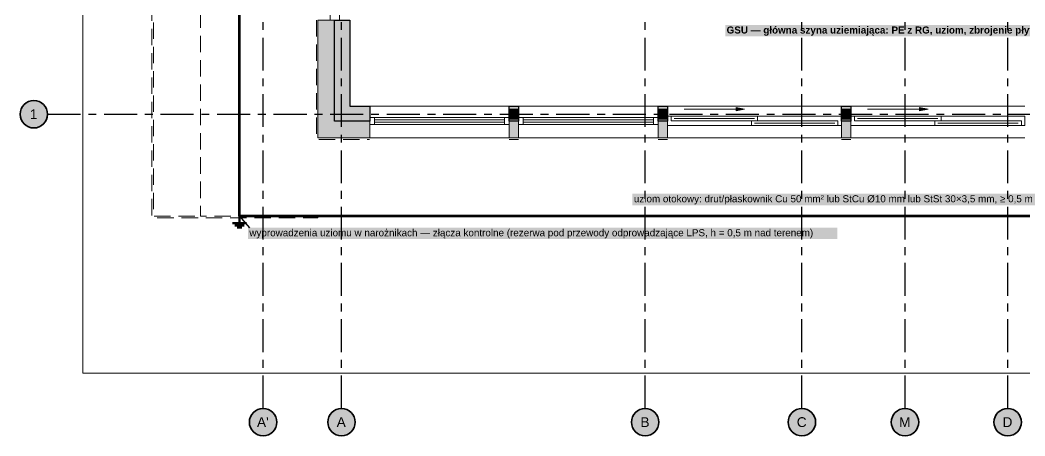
# Model space of a CAD drawing. Header units: metres. Extents: x -4.1 to 23.5, y -4.1 to 10.8.
# Drawn here: x -4.1 to 8.72, y -4.1 to 1.2 of the extents above; entities that cross this region are included whole.
import ezdxf

# ---------------------------------------------------------------- set-up
doc = ezdxf.new("R2010")
doc.units = ezdxf.units.M
doc.linetypes.add('KRESKOWA', pattern=[5.25, 4.2, -1.05])
doc.linetypes.add('PUNKTOWA', pattern=[10.5, 8.4, -1.05, 0, -1.05])
doc.layers.add('A-MASKA', color=7, linetype='Continuous', lineweight=18)
doc.layers.add('E-OPISY', color=2, linetype='Continuous', lineweight=25)
for name, color, linetype, lineweight, true_color in [('E-ODGROM', 3, 'Continuous', 35, 0x008a00), ('I-OSIE', 8, 'PUNKTOWA', 18, 0x7a7a7a), ('I-PODKLAD', 8, 'Continuous', 18, 0x9a9a9a), ('I-PODKLAD-SCIANY', 8, 'Continuous', 25, 0x6e6e6e), ('I-PODKLAD-WYPELN', 254, 'Continuous', 18, 0xe6e6e6)]:
    doc.layers.add(name, color=color, linetype=linetype, lineweight=lineweight, true_color=true_color)
doc.styles.add('PL_ARIAL', font='arial.ttf')
doc.styles.add('PL_ARIAL_B', font='arialbd.ttf')

msp = doc.modelspace()

# ---------------------------------------------------------------- hatches: boundary and pattern name
at = {"layer": 'A-MASKA', "true_color": 0xffffff}
for points in [[(4.897, 0.992), (14.685, 0.992), (14.685, 1.136), (4.897, 1.136)], [(3.713, -1.159), (9.08, -1.159), (9.08, -1.014), (3.713, -1.014)], [(-1.193, -1.592), (6.328, -1.592), (6.328, -1.447), (-1.193, -1.447)]]:
    msp.add_hatch(color=7, dxfattribs=at).paths.add_polyline_path(points)
at = {"layer": 'E-OPISY', "true_color": 0x000000}
msp.add_hatch(color=7, dxfattribs=at).paths.add_polyline_path([(-1.282, -1.3), (-1.283, -1.295), (-1.285, -1.291), (-1.288, -1.288), (-1.291, -1.285), (-1.295, -1.283), (-1.3, -1.282), (-1.305, -1.283), (-1.309, -1.285), (-1.312, -1.288), (-1.315, -1.291), (-1.317, -1.295), (-1.318, -1.3), (-1.317, -1.305), (-1.315, -1.309), (-1.312, -1.312), (-1.309, -1.315), (-1.305, -1.317), (-1.3, -1.318), (-1.295, -1.317), (-1.291, -1.315), (-1.288, -1.312), (-1.285, -1.309), (-1.283, -1.305)])
at = {"layer": 'I-OSIE', "true_color": 0xffffff}
for points in [[(-3.75, 0), (-3.751, 0.023), (-3.756, 0.045), (-3.763, 0.067), (-3.773, 0.087), (-3.786, 0.107), (-3.801, 0.124), (-3.818, 0.139), (-3.837, 0.152), (-3.858, 0.162), (-3.88, 0.169), (-3.902, 0.174), (-3.925, 0.175), (-3.948, 0.174), (-3.97, 0.169), (-3.992, 0.162), (-4.013, 0.152), (-4.032, 0.139), (-4.049, 0.124), (-4.064, 0.107), (-4.077, 0.087), (-4.087, 0.067), (-4.094, 0.045), (-4.099, 0.023), (-4.1, 0), (-4.099, -0.023), (-4.094, -0.045), (-4.087, -0.067), (-4.077, -0.088), (-4.064, -0.107), (-4.049, -0.124), (-4.032, -0.139), (-4.013, -0.152), (-3.992, -0.162), (-3.97, -0.169), (-3.948, -0.174), (-3.925, -0.175), (-3.902, -0.174), (-3.88, -0.169), (-3.858, -0.162), (-3.837, -0.152), (-3.818, -0.139), (-3.801, -0.124), (-3.786, -0.107), (-3.773, -0.088), (-3.763, -0.067), (-3.756, -0.045), (-3.751, -0.023)], [(-0.825, -3.925), (-0.826, -3.902), (-0.831, -3.88), (-0.838, -3.858), (-0.848, -3.837), (-0.861, -3.818), (-0.876, -3.801), (-0.893, -3.786), (-0.913, -3.773), (-0.933, -3.763), (-0.955, -3.756), (-0.977, -3.751), (-1, -3.75), (-1.023, -3.751), (-1.045, -3.756), (-1.067, -3.763), (-1.088, -3.773), (-1.107, -3.786), (-1.124, -3.801), (-1.139, -3.818), (-1.152, -3.837), (-1.162, -3.858), (-1.169, -3.88), (-1.174, -3.902), (-1.175, -3.925), (-1.174, -3.948), (-1.169, -3.97), (-1.162, -3.992), (-1.152, -4.013), (-1.139, -4.032), (-1.124, -4.049), (-1.107, -4.064), (-1.088, -4.077), (-1.067, -4.087), (-1.045, -4.094), (-1.023, -4.099), (-1, -4.1), (-0.977, -4.099), (-0.955, -4.094), (-0.933, -4.087), (-0.913, -4.077), (-0.893, -4.064), (-0.876, -4.049), (-0.861, -4.032), (-0.848, -4.013), (-0.838, -3.992), (-0.831, -3.97), (-0.826, -3.948)], [(0.175, -3.925), (0.174, -3.902), (0.169, -3.88), (0.162, -3.858), (0.152, -3.837), (0.139, -3.818), (0.124, -3.801), (0.107, -3.786), (0.087, -3.773), (0.067, -3.763), (0.045, -3.756), (0.023, -3.751), (0, -3.75), (-0.023, -3.751), (-0.045, -3.756), (-0.067, -3.763), (-0.088, -3.773), (-0.107, -3.786), (-0.124, -3.801), (-0.139, -3.818), (-0.152, -3.837), (-0.162, -3.858), (-0.169, -3.88), (-0.174, -3.902), (-0.175, -3.925), (-0.174, -3.948), (-0.169, -3.97), (-0.162, -3.992), (-0.152, -4.013), (-0.139, -4.032), (-0.124, -4.049), (-0.107, -4.064), (-0.088, -4.077), (-0.067, -4.087), (-0.045, -4.094), (-0.023, -4.099), (0, -4.1), (0.023, -4.099), (0.045, -4.094), (0.067, -4.087), (0.087, -4.077), (0.107, -4.064), (0.124, -4.049), (0.139, -4.032), (0.152, -4.013), (0.162, -3.992), (0.169, -3.97), (0.174, -3.948)], [(4.05, -3.925), (4.049, -3.902), (4.044, -3.88), (4.037, -3.858), (4.027, -3.837), (4.014, -3.818), (3.999, -3.801), (3.982, -3.786), (3.962, -3.773), (3.942, -3.763), (3.92, -3.756), (3.898, -3.751), (3.875, -3.75), (3.852, -3.751), (3.83, -3.756), (3.808, -3.763), (3.788, -3.773), (3.768, -3.786), (3.751, -3.801), (3.736, -3.818), (3.723, -3.837), (3.713, -3.858), (3.706, -3.88), (3.701, -3.902), (3.7, -3.925), (3.701, -3.948), (3.706, -3.97), (3.713, -3.992), (3.723, -4.013), (3.736, -4.032), (3.751, -4.049), (3.768, -4.064), (3.788, -4.077), (3.808, -4.087), (3.83, -4.094), (3.852, -4.099), (3.875, -4.1), (3.898, -4.099), (3.92, -4.094), (3.942, -4.087), (3.962, -4.077), (3.982, -4.064), (3.999, -4.049), (4.014, -4.032), (4.027, -4.013), (4.037, -3.992), (4.044, -3.97), (4.049, -3.948)], [(6.05, -3.925), (6.049, -3.902), (6.044, -3.88), (6.037, -3.858), (6.027, -3.837), (6.014, -3.818), (5.999, -3.801), (5.982, -3.786), (5.962, -3.773), (5.942, -3.763), (5.92, -3.756), (5.898, -3.751), (5.875, -3.75), (5.852, -3.751), (5.83, -3.756), (5.808, -3.763), (5.787, -3.773), (5.768, -3.786), (5.751, -3.801), (5.736, -3.818), (5.723, -3.837), (5.713, -3.858), (5.706, -3.88), (5.701, -3.902), (5.7, -3.925), (5.701, -3.948), (5.706, -3.97), (5.713, -3.992), (5.723, -4.013), (5.736, -4.032), (5.751, -4.049), (5.768, -4.064), (5.787, -4.077), (5.808, -4.087), (5.83, -4.094), (5.852, -4.099), (5.875, -4.1), (5.898, -4.099), (5.92, -4.094), (5.942, -4.087), (5.962, -4.077), (5.982, -4.064), (5.999, -4.049), (6.014, -4.032), (6.027, -4.013), (6.037, -3.992), (6.044, -3.97), (6.049, -3.948)], [(7.365, -3.925), (7.364, -3.902), (7.359, -3.88), (7.352, -3.858), (7.342, -3.837), (7.329, -3.818), (7.314, -3.801), (7.297, -3.786), (7.277, -3.773), (7.257, -3.763), (7.235, -3.756), (7.213, -3.751), (7.19, -3.75), (7.167, -3.751), (7.145, -3.756), (7.123, -3.763), (7.103, -3.773), (7.083, -3.786), (7.066, -3.801), (7.051, -3.818), (7.038, -3.837), (7.028, -3.858), (7.021, -3.88), (7.016, -3.902), (7.015, -3.925), (7.016, -3.948), (7.021, -3.97), (7.028, -3.992), (7.038, -4.013), (7.051, -4.032), (7.066, -4.049), (7.083, -4.064), (7.103, -4.077), (7.123, -4.087), (7.145, -4.094), (7.167, -4.099), (7.19, -4.1), (7.213, -4.099), (7.235, -4.094), (7.257, -4.087), (7.277, -4.077), (7.297, -4.064), (7.314, -4.049), (7.329, -4.032), (7.342, -4.013), (7.352, -3.992), (7.359, -3.97), (7.364, -3.948)], [(8.675, -3.925), (8.674, -3.902), (8.669, -3.88), (8.662, -3.858), (8.652, -3.837), (8.639, -3.818), (8.624, -3.801), (8.607, -3.786), (8.588, -3.773), (8.567, -3.763), (8.545, -3.756), (8.523, -3.751), (8.5, -3.75), (8.477, -3.751), (8.455, -3.756), (8.433, -3.763), (8.412, -3.773), (8.393, -3.786), (8.376, -3.801), (8.361, -3.818), (8.348, -3.837), (8.338, -3.858), (8.331, -3.88), (8.326, -3.902), (8.325, -3.925), (8.326, -3.948), (8.331, -3.97), (8.338, -3.992), (8.348, -4.013), (8.361, -4.032), (8.376, -4.049), (8.393, -4.064), (8.412, -4.077), (8.433, -4.087), (8.455, -4.094), (8.477, -4.099), (8.5, -4.1), (8.523, -4.099), (8.545, -4.094), (8.567, -4.087), (8.588, -4.077), (8.607, -4.064), (8.624, -4.049), (8.639, -4.032), (8.652, -4.013), (8.662, -3.992), (8.669, -3.97), (8.674, -3.948)]]:
    msp.add_hatch(color=7, dxfattribs=at).paths.add_polyline_path(points)
at = {"layer": 'I-PODKLAD-WYPELN', "true_color": 0xe4e4e4}
h = msp.add_hatch(color=7, dxfattribs=at)
h.paths.add_polyline_path([(0.36, -0.09), (0.36, -0.09), (0.36, -0.09), (0.36, -0.09), (0.36, -0.3), (0.36, -0.3), (0.36, -0.3), (-0.3, -0.3), (-0.3, -0.3), (-0.3, -0.3), (-0.3, -0.3), (-0.3, -0.3), (-0.3, 1.2), (-0.3, 1.2), (-0.3, 1.2), (-0.09, 1.2), (-0.09, 1.2), (-0.09, 1.2), (-0.09, 1.2), (-0.09, 1.2), (0.105, 1.2), (0.105, 1.2), (0.105, 1.2), (0.105, 0.105), (0.105, 0.105), (0.105, 0.105), (0.105, 0.105), (0.105, 0.105), (0.36, 0.105), (0.36, 0.105), (0.36, 0.105), (0.36, -0.09)])
h.paths.add_polyline_path([(-0.09, -0.09), (-0.09, -0.09), (-0.09, -0.09), (-0.09, -0.09), (-0.09, -0.09), (-0.09, -0.09)], flags=0)
h.paths.add_polyline_path([(-0.09, 0.09), (-0.09, 0.09), (-0.09, 0.09), (-0.09, 0.09), (-0.09, 0.09)], flags=0)
for points in [[(2.14, -0.3), (2.14, -0.3), (2.14, -0.09), (2.14, -0.09), (2.14, -0.09), (2.14, -0.09), (2.14, -0.09), (2.14, -0.06), (2.14, -0.06), (2.14, -0.06), (2.14, -0.06), (2.14, 0.06), (2.14, 0.06), (2.14, 0.06), (2.14, 0.06), (2.14, 0.105), (2.14, 0.105), (2.14, 0.105), (2.26, 0.105), (2.26, 0.105), (2.26, 0.105), (2.26, 0.06), (2.26, 0.06), (2.26, 0.06), (2.26, 0.06), (2.26, -0.06), (2.26, -0.06), (2.26, -0.06), (2.26, -0.06), (2.26, -0.09), (2.26, -0.09), (2.26, -0.09), (2.26, -0.09), (2.26, -0.09), (2.26, -0.3), (2.26, -0.3), (2.26, -0.3), (2.14, -0.3)], [(4.04, -0.3), (4.04, -0.09), (4.04, -0.09), (4.04, -0.09), (4.04, -0.09), (4.04, -0.09), (4.04, -0.06), (4.04, -0.06), (4.04, -0.06), (4.04, -0.06), (4.04, 0.06), (4.04, 0.06), (4.04, 0.06), (4.04, 0.06), (4.04, 0.105), (4.04, 0.105), (4.04, 0.105), (4.16, 0.105), (4.16, 0.105), (4.16, 0.105), (4.16, 0.06), (4.16, 0.06), (4.16, 0.06), (4.16, 0.06), (4.16, -0.06), (4.16, -0.06), (4.16, -0.06), (4.16, -0.06), (4.16, -0.09), (4.16, -0.09), (4.16, -0.09), (4.16, -0.09), (4.16, -0.09), (4.16, -0.3), (4.16, -0.3), (4.16, -0.3), (4.04, -0.3), (4.04, -0.3)], [(6.38, -0.3), (6.38, -0.3), (6.38, -0.09), (6.38, -0.09), (6.38, -0.09), (6.38, -0.09), (6.38, -0.09), (6.38, -0.06), (6.38, -0.06), (6.38, -0.06), (6.38, -0.06), (6.38, 0.06), (6.38, 0.06), (6.38, 0.06), (6.38, 0.06), (6.38, 0.105), (6.38, 0.105), (6.38, 0.105), (6.5, 0.105), (6.5, 0.105), (6.5, 0.105), (6.5, 0.06), (6.5, 0.06), (6.5, 0.06), (6.5, 0.06), (6.5, -0.06), (6.5, -0.06), (6.5, -0.06), (6.5, -0.06), (6.5, -0.09), (6.5, -0.09), (6.5, -0.09), (6.5, -0.09), (6.5, -0.09), (6.5, -0.3), (6.5, -0.3), (6.5, -0.3), (6.38, -0.3)]]:
    msp.add_hatch(color=7, dxfattribs=at).paths.add_polyline_path(points)
at = {"layer": 'I-PODKLAD-WYPELN', "true_color": 0xcfcfcf}
for points in [[(2.26, -0.06), (2.14, -0.06), (2.14, 0.06), (2.26, 0.06)], [(4.04, -0.06), (4.04, 0.06), (4.16, 0.06), (4.16, -0.06)], [(5.144, 0.065), (5.037, 0.042), (5.037, 0.088)], [(6.38, -0.06), (6.38, 0.06), (6.5, 0.06), (6.5, -0.06)], [(7.484, 0.065), (7.377, 0.042), (7.377, 0.088)]]:
    msp.add_hatch(color=7, dxfattribs=at).paths.add_polyline_path(points)

# ---------------------------------------------------------------- linework, layer by layer
at = {"layer": 'E-ODGROM', "linetype": 'Continuous', "lineweight": 70, "ltscale": 0.05, "flags": 128}
msp.add_lwpolyline([(-1.3, -1.3), (-1.3, 10.05), (10.7, 10.05), (10.7, 10.675), (19.675, 10.675), (19.675, -1.3)], close=True, dxfattribs=at)
at = {"layer": 'E-ODGROM', "lineweight": 50, "ltscale": 0.05}
for points in [[(-1.21, -1.39), (-1.39, -1.39)], [(-1.3, -1.3), (-1.3, -1.39)], [(-1.24, -1.417), (-1.36, -1.417)], [(-1.27, -1.444), (-1.33, -1.444)]]:
    msp.add_lwpolyline(points, dxfattribs=at)
at = {"layer": 'E-OPISY', "lineweight": 25, "ltscale": 0.05}
msp.add_lwpolyline([(-1.3, -1.3), (-1.175, -1.447)], dxfattribs=at)
at = {"layer": 'I-OSIE', "linetype": 'PUNKTOWA', "lineweight": 25, "ltscale": 0.04976, "flags": 128}
for points in [[(-1, -3.75), (-1, 10.775)], [(0, -3.75), (0, 10.775)], [(3.875, -3.75), (3.875, 10.775)], [(5.875, -3.75), (5.875, 10.775)], [(7.19, -3.75), (7.19, 10.775)], [(8.5, -3.75), (8.5, 10.775)]]:
    msp.add_lwpolyline(points, dxfattribs=at)
at = {"layer": 'I-OSIE', "linetype": 'PUNKTOWA', "lineweight": 25, "ltscale": 0.050152, "flags": 128}
msp.add_lwpolyline([(-3.75, 0), (23.528, 0)], dxfattribs=at)
at = {"layer": 'I-OSIE', "linetype": 'Continuous', "lineweight": 35, "ltscale": 0.05}
for centre in [(-3.925, 0), (-1, -3.925), (0, -3.925), (3.875, -3.925), (5.875, -3.925), (7.19, -3.925), (8.5, -3.925)]:
    msp.add_circle(centre, 0.175, dxfattribs=at)
at = {"layer": 'I-PODKLAD', "linetype": 'KRESKOWA', "lineweight": 13, "ltscale": 0.05, "flags": 128}
for points in [[(-0.3, -1.3), (-0.3, -1.32), (-2.42, -1.32), (-2.42, 5.445), (-0.32, 5.445), (-0.32, 5.425), (-2.4, 5.425), (-2.4, -1.3), (-1.8, -1.3)], [(13.251, -0.32), (13.8, -0.32), (13.8, -1.3), (-1.8, -1.3), (-1.8, 5.125), (-0.32, 5.125), (-0.32, 3.6)], [(-0.32, 1.2), (-0.32, -0.32), (0.359, -0.32)], [(2.14, -0.32), (2.26, -0.32)], [(4.04, -0.32), (4.16, -0.32)], [(6.38, -0.32), (6.5, -0.32)]]:
    msp.add_lwpolyline(points, dxfattribs=at)
at = {"layer": 'I-PODKLAD', "lineweight": 13, "ltscale": 0.05}
for points in [[(12.3, -0.3), (12.3, -3.3), (-3.3, -3.3), (-3.3, 5.125), (-0.3, 5.125)], [(2.139, 0.105), (0.36, 0.105)], [(4.04, 0.105), (2.26, 0.105)], [(6.38, 0.105), (4.16, 0.105)], [(8.72, 0.105), (6.5, 0.105)], [(0.36, -0.3), (2.139, -0.3)], [(2.26, -0.3), (4.04, -0.3)], [(4.16, -0.3), (6.38, -0.3)], [(6.5, -0.3), (8.72, -0.3)]]:
    msp.add_lwpolyline(points, dxfattribs=at)
at = {"layer": 'I-PODKLAD', "lineweight": 18, "ltscale": 0.05}
for points in [[(-0.025, 3.6), (-0.025, 1.2), (-0.145, 1.2), (-0.145, 3.6)], [(5.144, 0.065), (5.037, 0.042), (5.037, 0.088)], [(7.484, 0.065), (7.377, 0.042), (7.377, 0.088)], [(0.36, -0.04), (2.14, -0.04), (2.14, -0.13), (0.36, -0.13)], [(2.26, -0.04), (4.04, -0.04), (4.04, -0.13), (2.26, -0.13)], [(4.16, -0.025), (6.38, -0.025), (6.38, -0.145), (4.16, -0.145)], [(4.205, -0.085), (5.31, -0.085), (5.31, -0.025), (4.205, -0.025)], [(5.23, -0.145), (6.335, -0.145), (6.335, -0.085), (5.23, -0.085)], [(6.5, -0.025), (8.72, -0.025), (8.72, -0.145), (6.5, -0.145)], [(6.545, -0.085), (7.65, -0.085), (7.65, -0.025), (6.545, -0.025)], [(7.57, -0.145), (8.675, -0.145), (8.675, -0.085), (7.57, -0.085)]]:
    msp.add_lwpolyline(points, close=True, dxfattribs=at)
for points in [[(4.371, 0.065), (5.144, 0.065)], [(6.711, 0.065), (7.484, 0.065)], [(0.42, -0.04), (0.42, -0.13)], [(0.42, -0.069), (2.08, -0.069)], [(0.42, -0.101), (2.08, -0.101)], [(2.08, -0.04), (2.08, -0.13)], [(2.32, -0.04), (2.32, -0.13)], [(2.32, -0.069), (3.98, -0.069)], [(2.32, -0.101), (3.98, -0.101)], [(3.98, -0.04), (3.98, -0.13)], [(4.245, -0.055), (5.27, -0.055)], [(5.27, -0.115), (6.295, -0.115)], [(6.585, -0.055), (7.61, -0.055)], [(7.61, -0.115), (8.635, -0.115)]]:
    msp.add_lwpolyline(points, dxfattribs=at)
at = {"layer": 'I-PODKLAD-SCIANY', "lineweight": 13, "ltscale": 0.05}
for points in [[(-0.3, -0.3), (-0.3, 1.2), (-0.3, 1.2), (-0.3, 1.2), (-0.3, 1.2), (-0.09, 1.2), (-0.09, 1.2), (-0.09, 1.2), (-0.09, 1.2), (-0.09, -0.09), (-0.09, -0.09), (-0.09, -0.09), (-0.09, -0.09), (-0.09, -0.09), (-0.09, -0.09), (-0.09, -0.09), (-0.09, -0.09), (-0.09, -0.09), (-0.09, -0.09), (-0.09, -0.09), (-0.09, -0.09), (-0.09, -0.09), (-0.09, -0.09), (-0.09, -0.09), (-0.09, -0.09), (-0.09, -0.09), (0.36, -0.09), (0.36, -0.09), (0.36, -0.09), (0.36, -0.09), (0.36, -0.3), (0.36, -0.3), (0.36, -0.3), (0.36, -0.3), (-0.3, -0.3), (-0.3, -0.3)], [(2.14, -0.3), (2.14, -0.3), (2.14, -0.3), (2.14, -0.09), (2.14, -0.09), (2.14, -0.09), (2.14, -0.09), (2.26, -0.09), (2.26, -0.09), (2.26, -0.09), (2.26, -0.09), (2.26, -0.09), (2.26, -0.3), (2.26, -0.3), (2.26, -0.3), (2.26, -0.3), (2.14, -0.3)], [(4.04, -0.09), (4.04, -0.09), (4.04, -0.09), (4.16, -0.09), (4.16, -0.09), (4.16, -0.09), (4.16, -0.09), (4.16, -0.3), (4.16, -0.3), (4.16, -0.3), (4.16, -0.3), (4.04, -0.3), (4.04, -0.3), (4.04, -0.3)], [(6.38, -0.09), (6.38, -0.09), (6.38, -0.09), (6.5, -0.09), (6.5, -0.09), (6.5, -0.09), (6.5, -0.3), (6.5, -0.3), (6.5, -0.3), (6.5, -0.3), (6.38, -0.3), (6.38, -0.3), (6.38, -0.3)]]:
    msp.add_lwpolyline(points, close=True, dxfattribs=at)
at = {"layer": 'I-PODKLAD-SCIANY', "lineweight": 25, "ltscale": 0.05}
for points in [[(-0.09, 0.09), (-0.09, 0.09), (-0.09, 1.2), (-0.09, 1.2), (-0.09, 1.2), (-0.09, 1.2), (0.105, 1.2), (0.105, 1.2), (0.105, 1.2), (0.105, 1.2), (0.105, 0.105), (0.105, 0.105), (0.105, 0.105), (0.105, 0.105), (0.105, 0.105), (0.105, 0.105), (0.105, 0.105), (0.105, 0.105), (0.105, 0.105), (0.105, 0.105), (0.105, 0.105), (0.105, 0.105), (0.105, 0.105), (0.105, 0.105), (0.105, 0.105), (0.105, 0.105), (0.105, 0.105), (0.36, 0.105), (0.36, 0.105), (0.36, 0.105), (0.36, 0.105), (0.36, -0.09), (0.36, -0.09), (0.36, -0.09), (0.36, -0.09), (-0.09, -0.09), (-0.09, -0.09), (-0.09, -0.09), (-0.09, -0.09), (-0.09, 0.09), (-0.09, 0.09)], [(2.14, 0.06), (2.14, 0.06), (2.14, 0.06), (2.14, 0.105), (2.14, 0.105), (2.14, 0.105), (2.14, 0.105), (2.26, 0.105), (2.26, 0.105), (2.26, 0.105), (2.26, 0.105), (2.26, 0.06), (2.26, 0.06), (2.26, 0.06), (2.26, 0.06), (2.14, 0.06)], [(2.14, 0.06), (2.14, 0.06), (2.14, 0.06), (2.26, 0.06), (2.26, 0.06), (2.26, 0.06), (2.26, -0.06), (2.26, -0.06), (2.26, -0.06), (2.14, -0.06), (2.14, -0.06), (2.14, -0.06)], [(4.04, 0.105), (4.04, 0.105), (4.04, 0.105), (4.16, 0.105), (4.16, 0.105), (4.16, 0.105), (4.16, 0.06), (4.16, 0.06), (4.16, 0.06), (4.04, 0.06), (4.04, 0.06), (4.04, 0.06)], [(4.04, -0.06), (4.04, -0.06), (4.04, 0.06), (4.04, 0.06), (4.04, 0.06), (4.16, 0.06), (4.16, 0.06), (4.16, 0.06), (4.16, -0.06), (4.16, -0.06), (4.16, -0.06), (4.04, -0.06)], [(6.38, 0.105), (6.38, 0.105), (6.38, 0.105), (6.5, 0.105), (6.5, 0.105), (6.5, 0.105), (6.5, 0.06), (6.5, 0.06), (6.5, 0.06), (6.38, 0.06), (6.38, 0.06), (6.38, 0.06)], [(6.38, -0.06), (6.38, -0.06), (6.38, 0.06), (6.38, 0.06), (6.38, 0.06), (6.5, 0.06), (6.5, 0.06), (6.5, 0.06), (6.5, -0.06), (6.5, -0.06), (6.5, -0.06), (6.38, -0.06)], [(2.14, -0.09), (2.14, -0.09), (2.14, -0.09), (2.14, -0.06), (2.14, -0.06), (2.14, -0.06), (2.14, -0.06), (2.26, -0.06), (2.26, -0.06), (2.26, -0.06), (2.26, -0.06), (2.26, -0.09), (2.26, -0.09), (2.26, -0.09), (2.26, -0.09), (2.14, -0.09)], [(4.04, -0.06), (4.04, -0.06), (4.04, -0.06), (4.16, -0.06), (4.16, -0.06), (4.16, -0.06), (4.16, -0.09), (4.16, -0.09), (4.16, -0.09), (4.04, -0.09), (4.04, -0.09), (4.04, -0.09)], [(6.38, -0.06), (6.38, -0.06), (6.38, -0.06), (6.5, -0.06), (6.5, -0.06), (6.5, -0.06), (6.5, -0.09), (6.5, -0.09), (6.5, -0.09), (6.38, -0.09), (6.38, -0.09), (6.38, -0.09)]]:
    msp.add_lwpolyline(points, close=True, dxfattribs=at)

# ---------------------------------------------------------------- texts
at = {"layer": 'E-OPISY'}
for s, style, p in [('GSU — główna szyna uziemiająca: PE z RG, uziom, zbrojenie płyty, wodociąg, c.o., RACK, kanały went., konstrukcja PV (PN-HD 60364-5-54, WT § 183 ust. 1a)', 'PL_ARIAL_B', (4.914, 1.029)), ('uziom otokowy: drut/płaskownik Cu 50 mm² lub StCu Ø10 mm lub StSt 30×3,5 mm, ≥ 0,5 m ', 'PL_ARIAL', (3.731, -1.122)), ('wyprowadzenia uziomu w narożnikach — złącza kontrolne (rezerwa pod przewody odprowadzające LPS, h = 0,5 m nad terenem)', 'PL_ARIAL', (-1.175, -1.555))]:
    msp.add_text(s, height=0.09, dxfattribs=dict(at, style=style)).set_placement(p)
at = {"layer": 'I-OSIE', "style": 'PL_ARIAL'}
for s, p in [('1', (-3.976, -0.062)), ("A'", (-1.078, -3.987)), ('A', (-0.061, -3.987)), ('B', (3.814, -3.987)), ('C', (5.809, -3.987)), ('M', (7.114, -3.987)), ('D', (8.434, -3.987))]:
    msp.add_text(s, height=0.125, dxfattribs=at).set_placement(p)

doc.saveas('drawing.dxf')
